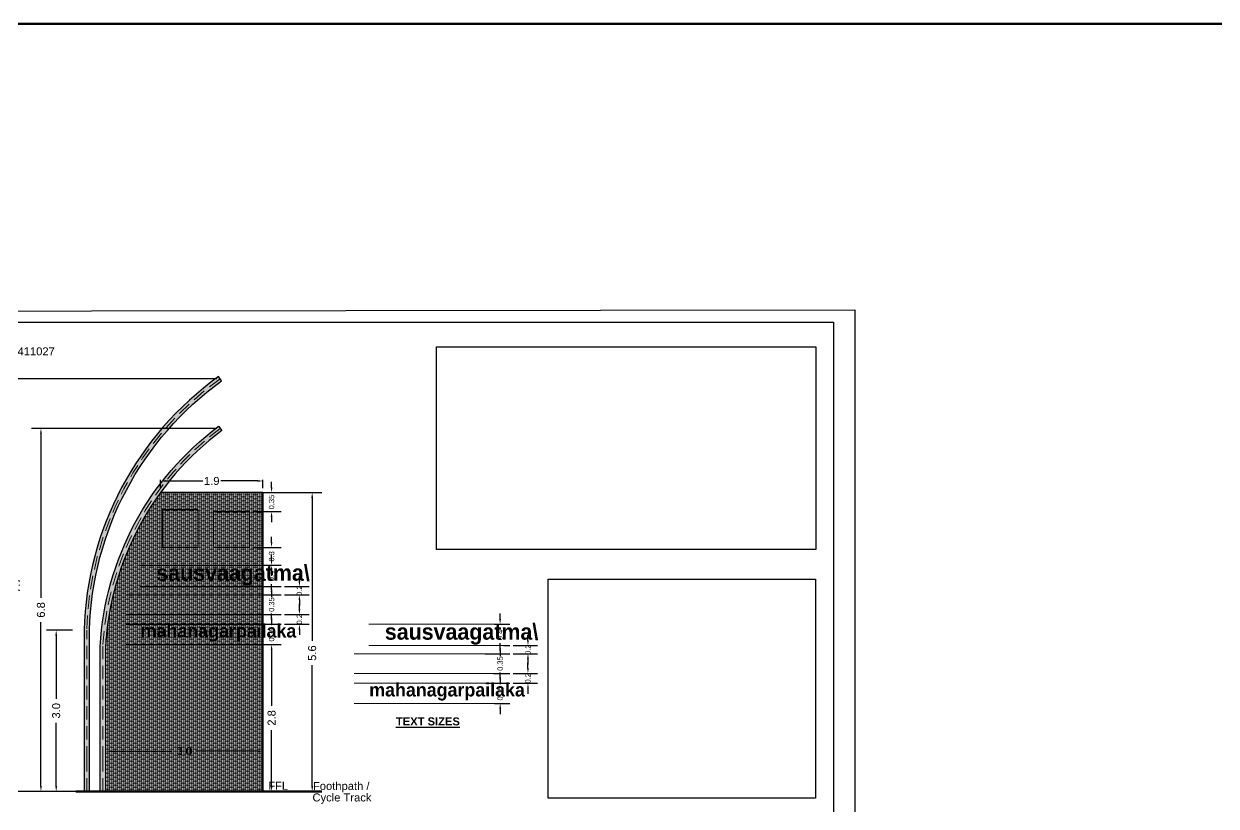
# Model space of a CAD drawing. Header units: metres. Extents: x 6 to 601, y -20 to 118.
# Drawn here: x 158.55 to 180.91, y 58.87 to 73.53 of the extents above; entities that cross this region are included whole.
import ezdxf

# ---------------------------------------------------------------- set-up
doc = ezdxf.new("R2010")
doc.units = ezdxf.units.M
doc.header["$MEASUREMENT"] = 0
doc.set_wipeout_variables(frame=1)
doc.linetypes.add('ACAD_ISO02W100', pattern=[15, 12, -3])
doc.linetypes.add('HIDDEN', pattern=[0.375, 0.25, -0.125])
for name, color, linetype in [('DEFPOINT', 7, 'Continuous'), ('HATCH', 8, 'Continuous'), ('ProfileEdges', 7, 'Continuous')]:
    doc.layers.add(name, color=color, linetype=linetype)
doc.layers.add('grid', color=8, linetype='ACAD_ISO02W100', lineweight=0)
doc.styles.add('AR', font='arial.ttf')
doc.styles.add('PDF Arial', font='arial.ttf')
doc.styles.get("Standard").update_dxf_attribs({"font": 'arial.ttf'})
doc.dimstyles.get("Standard").update_dxf_attribs({"dimtxt": 0.18, "dimasz": 0.18, "dimexe": 0.18, "dimexo": 0.0625, "dimgap": 0.09, "dimtad": 0, "dimdec": 4, "dimzin": 0, "dimdsep": 46, "dimtxsty": 'Standard', "dimcen": 0.09, "dimadec": 0, "dimazin": 0, "dimtfac": 1, "dimtdec": 4, "dimtofl": 0, "dimtmove": 0, "dimatfit": 3, "dimfxl": 1, "dimtolj": 1, "dimtzin": 0, "dimarcsym": 0})
picture_1 = doc.add_image_def('image4.jpg', size_in_pixel=(165, 166))
picture_2 = doc.add_image_def('image5.jpg', size_in_pixel=(186, 198))
picture_3 = doc.add_image_def('image7.jpg', size_in_pixel=(1190, 636))
picture_4 = doc.add_image_def('image8.jpg', size_in_pixel=(776, 636))

# ---------------------------------------------------------------- blocks, each defined once
blk = doc.blocks.new('*D350')
at = {"color": 0, "lineweight": -2, "transparency": 16777216}
for p, q in [((167.4843592354084, 61.82446188898803), (167.4843592354084, 61.92446188898803)), ((167.1985723502637, 61.72446188898802), (167.6643592354084, 61.72446188898802)), ((167.36200357973, 61.35758995598743), (167.6643592354084, 61.35758995598743)), ((167.4843592354084, 61.25758995598743), (167.4843592354084, 61.15758995598743))]:
    blk.add_line(p, q, dxfattribs=at)
at = {"color": 0, "transparency": 16777216}
for points in [[(167.4676925687417, 61.82446188898803), (167.5010259020751, 61.82446188898803), (167.4843592354084, 61.72446188898802)], [(167.4676925687417, 61.25758995598743), (167.5010259020751, 61.25758995598743), (167.4843592354084, 61.35758995598743)]]:
    blk.add_solid(points, dxfattribs=at)
at = {"layer": 'Defpoints', "color": 0, "transparency": 16777216}
for p in [(167.1360723502637, 61.72446188898802), (167.29950357973, 61.35758995598743), (167.4843592354084, 61.35758995598743)]:
    blk.add_point(p, dxfattribs=at)
at = {"color": 0, "transparency": 16777216, "insert": (167.4843592354084, 61.54102592248767), "char_height": 0.1, "width": 0.282478354936984, "attachment_point": 5, "rotation": 90}
blk.add_mtext('\\A1;0.35', dxfattribs=at)
blk = doc.blocks.new('*D351')
at = {"color": 0, "lineweight": -2, "transparency": 16777216}
for p, q in [((168.0055076554231, 61.97915639980803), (168.0055076554231, 62.07915639980803)), ((167.7259940980412, 61.87915639980802), (168.1855076554231, 61.87915639980802)), ((167.7268592354085, 61.72446188898803), (168.1855076554231, 61.72446188898803)), ((168.0055076554231, 61.62446188898803), (168.0055076554231, 61.52446188898803))]:
    blk.add_line(p, q, dxfattribs=at)
at = {"color": 0, "transparency": 16777216}
for points in [[(167.9888409887564, 61.97915639980803), (168.0221743220898, 61.97915639980803), (168.0055076554231, 61.87915639980802)], [(167.9888409887564, 61.62446188898803), (168.0221743220898, 61.62446188898803), (168.0055076554231, 61.72446188898803)]]:
    blk.add_solid(points, dxfattribs=at)
at = {"layer": 'Defpoints', "color": 0, "transparency": 16777216}
for p in [(167.6634940980412, 61.87915639980802), (167.6643592354085, 61.72446188898803), (168.0055076554231, 61.87915639980802)]:
    blk.add_point(p, dxfattribs=at)
at = {"color": 0, "transparency": 16777216, "insert": (168.0055076554231, 61.80180914439797), "char_height": 0.1, "attachment_point": 5, "rotation": 90}
blk.add_mtext('\\A1;0.2', dxfattribs=at)
blk = doc.blocks.new('*D352')
at = {"color": 0, "lineweight": -2, "transparency": 16777216}
for p, q in [((168.0055076554231, 61.45758995598746), (168.0055076554231, 61.55758995598746)), ((167.7268592354085, 61.35758995598746), (168.1855076554231, 61.35758995598746)), ((167.7268592354085, 61.17446188898805), (168.1855076554231, 61.17446188898805)), ((168.0055076554231, 61.07446188898805), (168.0055076554231, 60.97446188898805))]:
    blk.add_line(p, q, dxfattribs=at)
at = {"color": 0, "transparency": 16777216}
for points in [[(167.9888409887564, 61.45758995598746), (168.0221743220898, 61.45758995598746), (168.0055076554231, 61.35758995598746)], [(167.9888409887564, 61.07446188898805), (168.0221743220898, 61.07446188898805), (168.0055076554231, 61.17446188898805)]]:
    blk.add_solid(points, dxfattribs=at)
at = {"layer": 'Defpoints', "color": 0, "transparency": 16777216}
for p in [(167.6643592354085, 61.35758995598746), (167.6643592354085, 61.17446188898805), (168.0055076554231, 61.17446188898805)]:
    blk.add_point(p, dxfattribs=at)
at = {"color": 0, "transparency": 16777216, "insert": (168.0055076554231, 61.26602592248769), "char_height": 0.1, "attachment_point": 5, "rotation": 90}
blk.add_mtext('\\A1;0.2', dxfattribs=at)
blk = doc.blocks.new('*D353')
at = {"color": 0, "lineweight": -2, "transparency": 16777216}
for p, q in [((167.4834940980411, 62.37784540908124), (167.4834940980411, 62.47784540908124)), ((167.3788772843727, 62.27784540908124), (167.6634940980411, 62.27784540908124)), ((167.4834940980411, 61.77915639980801), (167.4834940980411, 61.67915639980801)), ((167.5459940980155, 61.87915639980801), (167.6634940980411, 61.87915639980801))]:
    blk.add_line(p, q, dxfattribs=at)
at = {"color": 0, "transparency": 16777216}
for points in [[(167.4668274313744, 62.37784540908124), (167.5001607647078, 62.37784540908124), (167.4834940980411, 62.27784540908124)], [(167.4668274313744, 61.77915639980801), (167.5001607647078, 61.77915639980801), (167.4834940980411, 61.87915639980801)]]:
    blk.add_solid(points, dxfattribs=at)
at = {"layer": 'Defpoints', "color": 0, "transparency": 16777216}
for p in [(167.3163772843727, 62.27784540908124), (167.4834940980155, 61.87915639980801), (167.4834940980411, 61.87915639980801)]:
    blk.add_point(p, dxfattribs=at)
at = {"color": 0, "transparency": 16777216, "insert": (167.4834940980411, 62.07590549226586), "char_height": 0.1, "width": 0.3673017336221536, "attachment_point": 5, "rotation": 90}
blk.add_mtext('\\A1;0.4', dxfattribs=at)
blk = doc.blocks.new('*D354')
at = {"color": 0, "lineweight": -2, "transparency": 16777216}
for p, q in [((167.4843592354084, 61.27446188898802), (167.4843592354084, 61.37446188898802)), ((167.2151291731663, 61.17446188898802), (167.6643592354084, 61.17446188898802)), ((167.3785604026327, 60.79517347178884), (167.6643592354084, 60.79517347178884)), ((167.4843592354084, 60.69517347178883), (167.4843592354084, 60.59517347178883))]:
    blk.add_line(p, q, dxfattribs=at)
at = {"color": 0, "transparency": 16777216}
for points in [[(167.4676925687417, 61.27446188898802), (167.5010259020751, 61.27446188898802), (167.4843592354084, 61.17446188898802)], [(167.4676925687417, 60.69517347178883), (167.5010259020751, 60.69517347178883), (167.4843592354084, 60.79517347178884)]]:
    blk.add_solid(points, dxfattribs=at)
at = {"layer": 'Defpoints', "color": 0, "transparency": 16777216}
for p in [(167.1526291731663, 61.17446188898802), (167.3160604026327, 60.79517347178884), (167.4843592354084, 60.79517347178884)]:
    blk.add_point(p, dxfattribs=at)
at = {"color": 0, "transparency": 16777216, "insert": (167.4843592354084, 60.98481768038837), "char_height": 0.1, "attachment_point": 5, "rotation": 90}
blk.add_mtext('\\A1;0.35', dxfattribs=at)
blk = doc.blocks.new('*D403')
at = {"color": 0, "lineweight": -2, "transparency": 16777216}
for p, q in [((161.1178692906222, 64.82635194495201), (161.1178692906222, 64.98194086696229)), ((161.2178692906222, 64.9619408669623), (161.9077457259715, 64.9619408669623)), ((162.9368991053863, 64.9619408669623), (162.247022670037, 64.9619408669623)), ((163.0368991053863, 64.82635194495201), (163.0368991053863, 64.98194086696229))]:
    blk.add_line(p, q, dxfattribs=at)
at = {"color": 0, "transparency": 16777216}
for points in [[(161.2178692906222, 64.97860753362896), (161.2178692906222, 64.94527420029563), (161.1178692906222, 64.9619408669623)], [(162.9368991053863, 64.97860753362896), (162.9368991053863, 64.94527420029563), (163.0368991053863, 64.9619408669623)]]:
    blk.add_solid(points, dxfattribs=at)
at = {"layer": 'Defpoints', "color": 0, "transparency": 16777216}
for p in [(161.1178692906222, 64.9619408669623), (161.1178692906222, 64.74635194495201), (163.0368991053863, 64.74635194495201)]:
    blk.add_point(p, dxfattribs=at)
at = {"color": 0, "transparency": 16777216, "insert": (162.0773841980043, 64.9619408669623), "char_height": 0.15, "attachment_point": 5}
blk.add_mtext('\\A1;1.9', dxfattribs=at)
blk = doc.blocks.new('*D357')
at = {"color": 0, "lineweight": -2, "transparency": 16777216}
for p, q in [((159.4694849701253, 62.16635194495029), (158.9810930830953, 62.16635194495029)), ((159.1610930830953, 62.06635194495028), (159.1610930830953, 60.88259000770677)), ((159.1610930830953, 59.24635194495167), (159.1610930830953, 60.43011388219518)), ((159.4694849701253, 59.14635194495167), (158.9810930830953, 59.14635194495167))]:
    blk.add_line(p, q, dxfattribs=at)
at = {"color": 0, "transparency": 16777216}
for points in [[(159.1444264164286, 62.06635194495028), (159.177759749762, 62.06635194495028), (159.1610930830953, 62.16635194495029)], [(159.1444264164286, 59.24635194495167), (159.177759749762, 59.24635194495167), (159.1610930830953, 59.14635194495167)]]:
    blk.add_solid(points, dxfattribs=at)
at = {"layer": 'Defpoints', "color": 0, "transparency": 16777216}
for p in [(159.5319849701253, 62.16635194495029), (159.1610930830953, 59.14635194495167), (159.5319849701253, 59.14635194495167)]:
    blk.add_point(p, dxfattribs=at)
at = {"color": 0, "transparency": 16777216, "insert": (159.1610930830953, 60.65635194495092), "char_height": 0.15, "attachment_point": 5, "rotation": 90}
blk.add_mtext('\\A1;3.0', dxfattribs=at)
blk = doc.blocks.new('*D358')
at = {"color": 0, "lineweight": -2, "transparency": 16777216}
for p, q in [((163.1988376590345, 63.48277552414018), (163.1988376590345, 63.58277552414018)), ((163.0942208453659, 63.38277552414018), (163.3788376590345, 63.38277552414018)), ((163.1988376590345, 62.88408651486695), (163.1988376590345, 62.78408651486695)), ((163.2613376590087, 62.98408651486695), (163.3788376590345, 62.98408651486695))]:
    blk.add_line(p, q, dxfattribs=at)
at = {"color": 0, "transparency": 16777216}
for points in [[(163.1821709923678, 63.48277552414018), (163.2155043257011, 63.48277552414018), (163.1988376590345, 63.38277552414018)], [(163.1821709923678, 62.88408651486695), (163.2155043257011, 62.88408651486695), (163.1988376590345, 62.98408651486695)]]:
    blk.add_solid(points, dxfattribs=at)
at = {"layer": 'Defpoints', "color": 0, "transparency": 16777216}
for p in [(163.0317208453659, 63.38277552414018), (163.1988376590087, 62.98408651486695), (163.1988376590345, 62.98408651486695)]:
    blk.add_point(p, dxfattribs=at)
at = {"color": 0, "transparency": 16777216, "insert": (163.1988376590344, 63.18083560732479), "char_height": 0.1, "attachment_point": 5, "rotation": 90}
blk.add_mtext('\\A1;0.4', dxfattribs=at)
blk = doc.blocks.new('*D363')
at = {"color": 0, "lineweight": -2, "transparency": 16777216}
for p, q in [((162.1714246772489, 65.94635194495277), (158.6952515631492, 65.94635194495275)), ((158.8752515631492, 65.84635194495276), (158.8752515631492, 62.77345972121415)), ((158.8752515631492, 59.24635194495167), (158.8752515631492, 62.31924416869028)), ((162.1714246772489, 59.14635194495167), (158.6952515631492, 59.14635194495167))]:
    blk.add_line(p, q, dxfattribs=at)
at = {"color": 0, "transparency": 16777216}
for points in [[(158.8585848964825, 65.84635194495276), (158.8919182298159, 65.84635194495276), (158.8752515631492, 65.94635194495275)], [(158.8585848964825, 59.24635194495167), (158.8919182298159, 59.24635194495167), (158.8752515631492, 59.14635194495167)]]:
    blk.add_solid(points, dxfattribs=at)
at = {"layer": 'Defpoints', "color": 0, "transparency": 16777216}
for p in [(162.2339246772489, 65.94635194495277), (158.8752515631492, 59.14635194495167), (162.2339246772489, 59.14635194495167)]:
    blk.add_point(p, dxfattribs=at)
at = {"color": 0, "transparency": 16777216, "insert": (158.8752515631492, 62.54635194495216), "char_height": 0.15, "attachment_point": 5, "rotation": 90}
blk.add_mtext('\\A1;6.8', dxfattribs=at)
blk = doc.blocks.new('*D364')
at = {"color": 0, "lineweight": -2, "transparency": 16777216}
for p, q in [((162.171424677247, 66.87684541064482), (158.2245859327285, 66.8768454106448)), ((158.4045859327285, 66.77684541064481), (158.4045859327285, 63.23752978284599)), ((158.4045859327285, 59.24635194495167), (158.4045859327285, 62.78566757275049)), ((162.171424677247, 59.14635194495167), (158.2245859327285, 59.14635194495167))]:
    blk.add_line(p, q, dxfattribs=at)
at = {"color": 0, "transparency": 16777216}
for points in [[(158.3879192660618, 66.77684541064481), (158.4212525993952, 66.77684541064481), (158.4045859327285, 66.8768454106448)], [(158.3879192660619, 59.24635194495167), (158.4212525993952, 59.24635194495167), (158.4045859327285, 59.14635194495167)]]:
    blk.add_solid(points, dxfattribs=at)
at = {"layer": 'Defpoints', "color": 0, "transparency": 16777216}
for p in [(162.233924677247, 66.87684541064482), (158.4045859327285, 59.14635194495167), (162.233924677247, 59.14635194495167)]:
    blk.add_point(p, dxfattribs=at)
at = {"color": 0, "transparency": 16777216, "insert": (158.4045859327285, 63.01159867779818), "char_height": 0.15, "attachment_point": 5, "rotation": 90}
blk.add_mtext('\\A1;7.7', dxfattribs=at)
blk = doc.blocks.new('*D406')
at = {"color": 0, "lineweight": -2, "transparency": 16777216}
for p, q in [((163.0993991053817, 64.74635194495204), (164.1406818423789, 64.74635194495204)), ((163.9606818423789, 64.64635194495204), (163.9606818423789, 61.96400949919313)), ((163.9606818423789, 59.24554140209667), (163.9606818423789, 61.51102177750145)), ((163.0993991053864, 59.14554140209667), (164.1406818423789, 59.14554140209667))]:
    blk.add_line(p, q, dxfattribs=at)
at = {"color": 0, "transparency": 16777216}
for points in [[(163.9440151757122, 64.64635194495204), (163.9773485090456, 64.64635194495204), (163.9606818423789, 64.74635194495204)], [(163.9440151757122, 59.24554140209667), (163.9773485090456, 59.24554140209667), (163.9606818423789, 59.14554140209667)]]:
    blk.add_solid(points, dxfattribs=at)
at = {"layer": 'Defpoints', "color": 0, "transparency": 16777216}
for p in [(163.0368991053817, 64.74635194495204), (163.9606818423789, 64.74635194495204), (163.0368991053864, 59.14554140209667)]:
    blk.add_point(p, dxfattribs=at)
at = {"color": 0, "transparency": 16777216, "insert": (163.9606818423789, 61.73751563834723), "char_height": 0.15, "attachment_point": 5, "rotation": 90}
blk.add_mtext('\\A1;5.6', dxfattribs=at)
blk = doc.blocks.new('*D407')
at = {"color": 0, "lineweight": -2, "transparency": 16777216}
for p, q in [((160.0839246772455, 60.16613962644422), (160.0839246772455, 59.71864640520885)), ((163.0368991053863, 59.80824124983516), (163.0368991053863, 60.07864640520885)), ((160.1839246772455, 59.89864640520885), (161.3341738285601, 59.89864640520885)), ((162.9368991053863, 59.89864640520885), (161.7866499540717, 59.89864640520885))]:
    blk.add_line(p, q, dxfattribs=at)
at = {"color": 0, "transparency": 16777216}
for points in [[(160.1839246772455, 59.91531307187552), (160.1839246772455, 59.88197973854219), (160.0839246772455, 59.89864640520885)], [(162.9368991053863, 59.91531307187552), (162.9368991053863, 59.88197973854219), (163.0368991053863, 59.89864640520885)]]:
    blk.add_solid(points, dxfattribs=at)
at = {"layer": 'Defpoints', "color": 0, "transparency": 16777216}
for p in [(160.0839246772455, 60.22863962644422), (160.0839246772455, 59.89864640520885), (163.0368991053863, 59.74574124983516)]:
    blk.add_point(p, dxfattribs=at)
at = {"color": 0, "transparency": 16777216, "insert": (161.5604118913159, 59.89864640520885), "char_height": 0.15, "attachment_point": 5}
blk.add_mtext('\\A1;3.0', dxfattribs=at)
blk = doc.blocks.new('*D367')
at = {"color": 0, "lineweight": -2, "transparency": 16777216}
for p, q in [((163.7208512164163, 63.08408651486696), (163.7208512164163, 63.18408651486696)), ((163.4413376590343, 62.98408651486696), (163.9008512164163, 62.98408651486696)), ((163.4422027964017, 62.82939200404697), (163.9008512164163, 62.82939200404697)), ((163.7208512164163, 62.72939200404696), (163.7208512164163, 62.62939200404696))]:
    blk.add_line(p, q, dxfattribs=at)
at = {"color": 0, "transparency": 16777216}
for points in [[(163.7041845497496, 63.08408651486696), (163.737517883083, 63.08408651486696), (163.7208512164163, 62.98408651486696)], [(163.7041845497496, 62.72939200404696), (163.737517883083, 62.72939200404696), (163.7208512164163, 62.82939200404697)]]:
    blk.add_solid(points, dxfattribs=at)
at = {"layer": 'Defpoints', "color": 0, "transparency": 16777216}
for p in [(163.3788376590343, 62.98408651486696), (163.3797027964017, 62.82939200404697), (163.7208512164163, 62.98408651486696)]:
    blk.add_point(p, dxfattribs=at)
at = {"color": 0, "transparency": 16777216, "insert": (163.7208512164163, 62.90673925945691), "char_height": 0.1, "attachment_point": 5, "rotation": 90}
blk.add_mtext('\\A1;0.2', dxfattribs=at)
blk = doc.blocks.new('*D368')
at = {"color": 0, "lineweight": -2, "transparency": 16777216}
for p, q in [((163.7208512164163, 62.56252007104639), (163.7208512164163, 62.66252007104639)), ((163.4422027964017, 62.46252007104638), (163.9008512164163, 62.46252007104638)), ((163.4422027964017, 62.27939200404698), (163.9008512164163, 62.27939200404698)), ((163.7208512164163, 62.17939200404697), (163.7208512164163, 62.07939200404697))]:
    blk.add_line(p, q, dxfattribs=at)
at = {"color": 0, "transparency": 16777216}
for points in [[(163.7041845497496, 62.56252007104639), (163.737517883083, 62.56252007104639), (163.7208512164163, 62.46252007104638)], [(163.7041845497496, 62.17939200404697), (163.737517883083, 62.17939200404697), (163.7208512164163, 62.27939200404698)]]:
    blk.add_solid(points, dxfattribs=at)
at = {"layer": 'Defpoints', "color": 0, "transparency": 16777216}
for p in [(163.3797027964017, 62.46252007104638), (163.3797027964017, 62.27939200404698), (163.7208512164163, 62.27939200404698)]:
    blk.add_point(p, dxfattribs=at)
at = {"color": 0, "transparency": 16777216, "insert": (163.7208512164163, 62.37095603754663), "char_height": 0.1, "attachment_point": 5, "rotation": 90}
blk.add_mtext('\\A1;0.2', dxfattribs=at)
blk = doc.blocks.new('*D408')
at = {"color": 0, "lineweight": -2, "transparency": 16777216}
for p, q in [((162.8472256397971, 63.71737324919283), (163.3788376590345, 63.71737324919283)), ((163.1988376590345, 63.81737324919283), (163.1988376590345, 63.91737324919283)), ((162.8472256397971, 63.38277552414018), (163.3788376590345, 63.38277552414018)), ((163.1988376590345, 63.28277552414018), (163.1988376590345, 63.18277552414018))]:
    blk.add_line(p, q, dxfattribs=at)
at = {"color": 0, "transparency": 16777216}
for points in [[(163.1821709923678, 63.81737324919283), (163.2155043257011, 63.81737324919283), (163.1988376590345, 63.71737324919283)], [(163.1821709923678, 63.28277552414018), (163.2155043257011, 63.28277552414018), (163.1988376590345, 63.38277552414018)]]:
    blk.add_solid(points, dxfattribs=at)
at = {"layer": 'Defpoints', "color": 0, "transparency": 16777216}
for p in [(162.7847256397971, 63.71737324919283), (162.7847256397971, 63.38277552414018), (163.1988376590345, 63.38277552414018)]:
    blk.add_point(p, dxfattribs=at)
at = {"color": 0, "transparency": 16777216, "insert": (163.1988376590344, 63.55007438666645), "char_height": 0.1, "attachment_point": 5, "rotation": 90}
blk.add_mtext('\\A1;0.3', dxfattribs=at)
blk = doc.blocks.new('*D409')
at = {"color": 0, "lineweight": -2, "transparency": 16777216}
for p, q in [((163.1988376590346, 64.84635194495203), (163.1988376590346, 64.94635194495204)), ((162.8472256397971, 64.74635194495204), (163.3788376590346, 64.74635194495204)), ((162.8472256397971, 64.38776503822311), (163.3788376590346, 64.38776503822311)), ((163.1988376590346, 64.28776503822311), (163.1988376590346, 64.1877650382231))]:
    blk.add_line(p, q, dxfattribs=at)
at = {"color": 0, "transparency": 16777216}
for points in [[(163.1821709923679, 64.84635194495203), (163.2155043257012, 64.84635194495203), (163.1988376590346, 64.74635194495204)], [(163.1821709923679, 64.28776503822311), (163.2155043257012, 64.28776503822311), (163.1988376590346, 64.38776503822311)]]:
    blk.add_solid(points, dxfattribs=at)
at = {"layer": 'Defpoints', "color": 0, "transparency": 16777216}
for p in [(162.7847256397971, 64.74635194495204), (163.1988376590346, 64.74635194495204), (162.7847256397971, 64.38776503822311)]:
    blk.add_point(p, dxfattribs=at)
at = {"color": 0, "transparency": 16777216, "insert": (163.1988376590346, 64.5670584915875), "char_height": 0.1, "width": 0.2733448841250947, "attachment_point": 5, "rotation": 90}
blk.add_mtext('\\A1;0.35', dxfattribs=at)
blk = doc.blocks.new('*D421')
at = {"color": 0, "lineweight": -2, "transparency": 16777216}
for p, q in [((163.0993991053864, 61.90010358684776), (163.3797027964021, 61.90010358684776)), ((163.1997027964021, 61.80010358684776), (163.1997027964021, 60.75089708837401)), ((163.1997027964021, 59.24573561036411), (163.1997027964021, 60.29494210883785)), ((163.0989255663835, 59.14573561036411), (163.3797027964021, 59.14573561036411))]:
    blk.add_line(p, q, dxfattribs=at)
at = {"color": 0, "transparency": 16777216}
for points in [[(163.1830361297354, 61.80010358684776), (163.2163694630688, 61.80010358684776), (163.1997027964021, 61.90010358684776)], [(163.1830361297354, 59.24573561036411), (163.2163694630688, 59.24573561036411), (163.1997027964021, 59.14573561036411)]]:
    blk.add_solid(points, dxfattribs=at)
at = {"layer": 'Defpoints', "color": 0, "transparency": 16777216}
for p in [(163.0368991053864, 61.90010358684776), (163.0364255663835, 59.14573561036411), (163.1997027964021, 59.14573561036411)]:
    blk.add_point(p, dxfattribs=at)
at = {"color": 0, "transparency": 16777216, "insert": (163.1997027964021, 60.52291959860587), "char_height": 0.15, "attachment_point": 5, "rotation": 90}
blk.add_mtext('\\A1;2.8', dxfattribs=at)
blk = doc.blocks.new('*D432')
at = {"color": 0, "lineweight": -2, "transparency": 16777216}
for p, q in [((162.9139159112569, 62.82939200404695), (163.3797027964016, 62.82939200404695)), ((163.1997027964016, 62.92939200404695), (163.1997027964016, 63.02939200404695)), ((163.0773471407232, 62.46252007104636), (163.3797027964016, 62.46252007104636)), ((163.1997027964016, 62.36252007104635), (163.1997027964016, 62.26252007104635))]:
    blk.add_line(p, q, dxfattribs=at)
at = {"color": 0, "transparency": 16777216}
for points in [[(163.1830361297349, 62.92939200404695), (163.2163694630683, 62.92939200404695), (163.1997027964016, 62.82939200404695)], [(163.1830361297349, 62.36252007104635), (163.2163694630683, 62.36252007104635), (163.1997027964016, 62.46252007104636)]]:
    blk.add_solid(points, dxfattribs=at)
at = {"layer": 'Defpoints', "color": 0, "transparency": 16777216}
for p in [(162.8514159112569, 62.82939200404695), (163.0148471407232, 62.46252007104636), (163.1997027964016, 62.46252007104636)]:
    blk.add_point(p, dxfattribs=at)
at = {"color": 0, "transparency": 16777216, "insert": (163.1997027964016, 62.6459560375466), "char_height": 0.1, "width": 0.282478354936984, "attachment_point": 5, "rotation": 90}
blk.add_mtext('\\A1;0.35', dxfattribs=at)
blk = doc.blocks.new('*D433')
at = {"color": 0, "lineweight": -2, "transparency": 16777216}
for p, q in [((163.1997027964016, 62.37939200404695), (163.1997027964016, 62.47939200404695)), ((162.9304727341595, 62.27939200404695), (163.3797027964016, 62.27939200404695)), ((163.0939039636259, 61.90010358684776), (163.3797027964016, 61.90010358684776)), ((163.1997027964016, 61.80010358684776), (163.1997027964016, 61.70010358684776))]:
    blk.add_line(p, q, dxfattribs=at)
at = {"color": 0, "transparency": 16777216}
for points in [[(163.1830361297349, 62.37939200404695), (163.2163694630683, 62.37939200404695), (163.1997027964016, 62.27939200404695)], [(163.1830361297349, 61.80010358684776), (163.2163694630683, 61.80010358684776), (163.1997027964016, 61.90010358684776)]]:
    blk.add_solid(points, dxfattribs=at)
at = {"layer": 'Defpoints', "color": 0, "transparency": 16777216}
for p in [(162.8679727341595, 62.27939200404695), (163.0314039636259, 61.90010358684776), (163.1997027964016, 61.90010358684776)]:
    blk.add_point(p, dxfattribs=at)
at = {"color": 0, "transparency": 16777216, "insert": (163.1997027964016, 62.0897477954473), "char_height": 0.1, "attachment_point": 5, "rotation": 90}
blk.add_mtext('\\A1;0.35', dxfattribs=at)

msp = doc.modelspace()

# ---------------------------------------------------------------- linework, layer by layer
at = {"color": 251, "true_color": 0x636466}
for p, q in [((160.7393837701901, 63.38277552414016), (163.3797027964016, 63.38277552414015)), ((160.4648632163127, 62.82939200404692), (163.1464721374329, 62.82939200404692)), ((160.4648632163127, 62.82939200404692), (163.1464721374329, 62.82939200404692)), ((160.7393837701901, 62.98408651486692), (163.3797027964016, 62.98408651486692)), ((160.4648632163127, 62.46252007104631), (163.1464721374329, 62.46252007104632)), ((160.4648632163127, 62.27939200404691), (163.1464721374329, 62.27939200404692))]:
    msp.add_line(p, q, dxfattribs=at)
at = {"lineweight": 0}
msp.add_line((165.0240402091969, 62.27784540908122), (167.6643592354084, 62.27784540908122), dxfattribs=at)
at = {"layer": 'grid', "linetype": 'HIDDEN'}
msp.add_arc((165.7306987048731, 62.00234349667877), 5.999016378501974, 125.6541542654977, 178.4333826922208, dxfattribs=at)
at = {"layer": 'HATCH'}
msp.add_line((163.0368991053863, 64.74635194495201), (161.1178692906222, 64.74635194495019), dxfattribs=at)

# ---------------------------------------------------------------- texts
at = {"attachment_point": 1}
for s, insert, char_height, width in [('{\\fArial|b1|i0|c0|p34;LOCATION :} 21, Aundh - Ravet BRTS Rd\\PPhase 2, Siddarth Nagar Society, Aundh, Pune, Pimpri-Chinchwad, Maharashtra 411027', (150.9006183607563, 67.71623271347667), 0.15, 8.333963249051633), ('{\\fShivaji01|b1|i0|c0|p2;mahanagarpailaka}', (160.7454446967699, 62.27939200404692), 0.25, 2.430580704706131)]:
    msp.add_mtext(s, dxfattribs=dict(at, insert=insert, char_height=char_height, width=width))
at = {"insert": (161.037563394765, 63.39311193451651), "char_height": 0.275, "attachment_point": 1}
msp.add_mtext_dynamic_manual_height_columns('{\\fShivaji01|b1|i0|c0|p2;\\H1.09091x;sausvaagatma\\\\\\H0.91667x; }', width=1.588038286379856, gutter_width=1, heights=[0], dxfattribs=at)

# ---------------------------------------------------------------- dimensions: what is measured, and where the dimension line sits
at = {"color": 251, "true_color": 0x636466}
dim = msp.add_linear_dim(base=(161.1178692906222, 64.9619408669623), p1=(163.0368991053863, 64.74635194495201), p2=(161.1178692906222, 64.74635194495201), angle=180, dimstyle='Standard', override={"dimtxt": 0.15, "dimasz": 0.1, "dimexe": 0.02, "dimexo": 0.08, "dimgap": 0.04, "dimdec": 1, "dimtdec": 1}, dxfattribs=at)
dim.commit()
dim.dimension.update_dxf_attribs({"geometry": '*D403', "text_midpoint": (162.0773841980043, 64.9619408669623)})
for base, p1, p2, text, picture, middle in [((163.1988376590346, 64.74635194495204), (162.784725639797, 64.38776503822308), (162.784725639797, 64.74635194495201), '0.35', '*D409', (163.1988376590346, 64.5670584915875)), ((163.1988376590345, 62.98408651486695), (163.0317208453658, 63.38277552414015), (163.1988376590087, 62.98408651486692), '0.4', '*D358', (163.1988376590344, 63.18083560732479)), ((163.1997027964016, 62.46252007104636), (162.8514159112568, 62.82939200404692), (163.0148471407232, 62.46252007104633), '0.35', '*D432', (163.1997027964016, 62.6459560375466))]:
    dim = msp.add_linear_dim(base=base, p1=p1, p2=p2, angle=90, text=text, dimstyle='Standard', override={"dimtxt": 0.1, "dimasz": 0.1, "dimdec": 1, "dimtdec": 1}, dxfattribs=at)
    dim.commit()
    dim.dimension.update_dxf_attribs({"geometry": picture, "text_midpoint": middle, "dimtype": 160})
for base, p1, p2, picture, middle in [((163.1988376590345, 63.38277552414018), (162.784725639797, 63.7173732491928), (162.784725639797, 63.38277552414015), '*D408', (163.1988376590344, 63.55007438666645)), ((163.7208512164163, 62.98408651486696), (163.3797027964016, 62.82939200404694), (163.3788376590343, 62.98408651486693), '*D367', (163.7208512164163, 62.90673925945691)), ((163.7208512164163, 62.27939200404698), (163.3797027964016, 62.46252007104636), (163.3797027964016, 62.27939200404695), '*D368', (163.7208512164163, 62.37095603754663))]:
    dim = msp.add_linear_dim(base=base, p1=p1, p2=p2, angle=90, dimstyle='Standard', override={"dimtxt": 0.1, "dimasz": 0.1, "dimdec": 1, "dimtdec": 1}, dxfattribs=at)
    dim.commit()
    dim.dimension.update_dxf_attribs({"geometry": picture, "text_midpoint": middle, "dimtype": 160})

# ---------------------------------------------------------------- pictures from other files: only their frames are drawn
image = msp.add_image(picture_3, insert=(166.2925082484639, 63.67627214321296), size_in_units=(7.11103099049386, 3.8005174033227695))
image.dxf.flags = 7
image = msp.add_image(picture_2, insert=(161.1531068771969, 63.7173732491928), size_in_units=(0.6663532842770791, 0.709343818746568))
image.dxf.flags = 7
image = msp.add_image(picture_1, insert=(162.11837235552, 63.7173732491928), size_in_units=(0.6663532842770846, 0.6703917890302791))
image.dxf.flags = 7

# ---------------------------------------------------------------- wipeouts: each hides what was drawn before it
at = {"color": 7, "true_color": 0xffffff}
msp.add_wipeout([(135.75898104191674, 61.04336691328692), (165.2783606311245, 61.83045508680823), (165.61413977986402, 58.437016854101785), (165.61413977986402, 53.736769111905645), (173.55317026065867, 53.736769111905645), (173.55317026065867, 58.437016854101785), (210.63883053880113, 24.331238054091877), (128.8519966129769, 14.566200411027985)], dxfattribs=at).dxf.layer = 'DEFPOINT'

# ---------------------------------------------------------------- next in the draw order: hatches: boundary and pattern name
at = {"lineweight": 0, "true_color": 0xc7c8ca, "transparency": 33554559}
h = msp.add_hatch(color=9, dxfattribs=at)
h.dxf.hatch_style = 1
edge = h.paths.add_edge_path()
edge.add_line((159.6837797788894, 59.14633989305644), (159.7837797788898, 59.14633989305644))
edge.add_line((159.7837797788898, 59.14633989305644), (159.7839246772463, 62.16635194495208))
edge.add_arc((165.7307686921478, 62.0022823330135), 5.949106872054982, 125.6543586004039, 178.4196470864467, ccw=False)
edge.add_line((162.26306923868, 66.83621790101094), (162.204780115814, 66.917472920275))
edge.add_arc((165.7306299746717, 62.00240356175485), 6.048927510416237, 125.6539569119703, 178.4468815537093)
edge.add_line((159.6839246772459, 62.16635194495208), (159.6837797788894, 59.14633989305644))
h = msp.add_hatch(color=9, dxfattribs=at)
h.dxf.hatch_style = 1
h.paths.add_polyline_path([(160.0839246772455, 59.74574124983516), (160.0339246772463, 59.74574124983516), (160.0339246772463, 59.14635194495164), (160.0839246772455, 59.14635194495164)])
edge = h.paths.add_edge_path()
edge.add_line((160.0339246772463, 59.74574124983516), (160.0839246772455, 59.74574124983516))
edge.add_line((160.0839246772455, 59.74574124983516), (160.0839246772455, 61.86781884189073))
edge.add_arc((165.524919681174, 61.53841831137931), 5.450956919869703, 126.74530364146429, 176.535513643782, ccw=False)
edge.add_line((162.2638360690387, 65.90628564188953), (162.233924677247, 65.9463519449509))
edge.add_arc((165.5241777744827, 61.53905860820517), 5.499999999999316, 126.7430808946919, 176.5884341390421)
edge.add_line((160.0339246772463, 61.86635194495098), (160.0339246772463, 59.74574124983516))
edge = h.paths.add_edge_path()
edge.add_line((159.983924677247, 59.74574124983515), (160.0339246772463, 59.74574124983515))
edge.add_line((160.0339246772463, 59.74574124983515), (160.0339246772463, 61.86635194495098))
edge.add_arc((165.5241777744827, 61.53905860820522), 5.499999999999312, 126.74308089469241, 176.5884341390425, ccw=False)
edge.add_line((162.233924677247, 65.94635194495092), (162.2040132854534, 65.9864182480123))
edge.add_arc((165.5238129140004, 61.53937349822128), 5.549529401701057, 126.742007191824, 176.6221745519239)
edge.add_line((159.983924677247, 61.86635194495098), (159.983924677247, 59.74574124983515))
h.paths.add_polyline_path([(160.0339246772463, 59.74574124983515), (159.983924677247, 59.74574124983515), (159.983924677247, 59.14635194495164), (160.0339246772463, 59.14635194495164)])
at = {"lineweight": 0, "true_color": 0x636466, "transparency": 33554559}
h = msp.add_hatch(dxfattribs=at)
h.set_pattern_fill('ANSI38', color=251, scale=0.3, angle=45)
h.set_pattern_definition([(90, (-10278.18092482412, -10857.4373751975), (-0.03750000000000001, 0), []), (180, (-10278.18092482412, -10857.4373751975), (-0.07500000000000001, -0.03749999999999999), [0.09375, -0.05624999999999999])])
edge = h.paths.add_edge_path()
edge.add_line((161.1178692906222, 64.74635194495201), (163.0368991053863, 64.74635194495201))
edge.add_line((163.0368991053863, 64.74635194495201), (163.0367492655249, 59.14589836205537))
edge.add_line((163.0367492655249, 59.14589836205537), (160.0837748373841, 59.14589836205537))
edge.add_line((160.0837748373841, 59.14589836205537), (160.0839246772455, 61.86781884189072))
edge.add_arc((165.5249196811752, 61.53841831137782), 5.450956919871069, 143.9487728864646, 176.5355136437673, ccw=False)
h.paths.add_polyline_path([(161.1478413922294, 63.53606475677585), (161.1478413922294, 63.71606475677432)], flags=16)

# ---------------------------------------------------------------- next in the draw order: linework, layer by layer
at = {"color": 251, "true_color": 0x636466}
msp.add_line((160.4648632163127, 61.90010358684773), (163.1464721374329, 61.90010358684773), dxfattribs=at)
at = {"lineweight": 0}
for p, q in [((164.7495196553195, 61.72446188898799), (167.4311285764397, 61.724461888988)), ((165.0240402091969, 61.879156399808), (167.6643592354084, 61.879156399808)), ((164.7495196553195, 61.35758995598739), (167.4311285764397, 61.35758995598739)), ((164.7495196553195, 61.17446188898798), (167.4311285764397, 61.17446188898799)), ((164.7495196553195, 60.7951734717888), (167.4311285764397, 60.79517347178881))]:
    msp.add_line(p, q, dxfattribs=at)
at = {"lineweight": 50}
msp.add_line((159.5319849701253, 59.14635194495164), (164.1406818423789, 59.14554140209667), dxfattribs=at)
at = {"color": 3, "lineweight": 53}
msp.add_lwpolyline([(149.6792501052328, 73.52768210090744), (213.7253439479528, 73.52768210090744), (213.7253439479528, 41.23499186723097), (149.6792501052328, 41.23499186723097)], close=True, dxfattribs=at)
for points in [[(150.271854474689, 68.14001852671267), (174.1312050764298, 68.16726491001597), (174.1312050764298, 51.29251179495856), (150.271854474689, 51.26526541165526)], [(150.671854474689, 67.94001852671266), (173.7330696818208, 67.94001852671266), (173.7330696818208, 51.46526541165525), (150.671854474689, 51.46526541165525)]]:
    msp.add_lwpolyline(points, close=True)
for points in [[(159.7839246772463, 59.74574124983516), (159.7839246772463, 62.16635194495208, -0.2343880985279284), (162.26306923868, 66.83621790101094), (162.204780115814, 66.917472920275, 0.2345153122999729), (159.6839246772459, 62.16635194495208), (159.6839246772459, 59.74574124983516)], [(159.983924677247, 59.74574124983516), (159.983924677247, 61.86635194495098, -0.2211461594283109), (162.2040132854534, 65.98641824801231), (162.2638360690387, 65.90628564188953, 0.2208051707073245), (160.0838360690403, 61.86635194495098)]]:
    msp.add_lwpolyline(points, format="xyb")
for points in [[(160.0839246772455, 61.86635194495098), (160.0839246772455, 59.76574124983516)], [(159.6839246772459, 59.74574124983516), (159.6839246772459, 59.14635194495164), (159.7839246772463, 59.14635194495164), (159.7839246772463, 59.74574124983516)], [(160.0839246772455, 59.74574124983516), (160.0839246772455, 59.14635194495164), (159.983924677247, 59.14635194495164), (159.983924677247, 59.74574124983516)]]:
    msp.add_lwpolyline(points)
at = {"layer": 'grid', "linetype": 'HIDDEN'}
for points in [[(159.733924677247, 59.74574124983516), (159.733924677247, 62.16635194495208)], [(160.0339246772463, 59.74574124983516), (160.0339246772463, 61.86635194495098)], [(159.733924677247, 59.14635194495164), (159.733924677247, 59.74574124983516)], [(160.0339246772463, 59.14635194495164), (160.0339246772463, 59.74574124983516)]]:
    msp.add_lwpolyline(points, dxfattribs=at)
msp.add_arc((165.5241777744839, 61.53905860820665), 5.500000000000004, 126.7430808946866, 176.5884341390323, dxfattribs=at)
at = {"layer": 'ProfileEdges', "color": 32, "true_color": 0xcd6928}
msp.add_lwpolyline([(161.1178692906222, 64.74635194495201), (163.0368991053863, 64.74635194495201), (163.0368991053863, 59.14554140209664)], dxfattribs=at)

# ---------------------------------------------------------------- next in the draw order: texts
at = {"insert": (165.3222198337718, 62.28818181945758), "char_height": 0.275, "attachment_point": 1}
msp.add_mtext_dynamic_manual_height_columns('{\\fShivaji01|b1|i0|c0|p2;\\H1.09091x;sausvaagatma\\\\\\H0.91667x; }', width=1.588038286379856, gutter_width=1, heights=[0], dxfattribs=at)
at = {"insert": (165.0301011357767, 61.17446188898798), "char_height": 0.25, "width": 2.430580704706131, "attachment_point": 1}
msp.add_mtext('{\\fShivaji01|b1|i0|c0|p2;mahanagarpailaka}', dxfattribs=at)
at = {"layer": 'HATCH', "color": 7, "style": 'PDF Arial'}
for s, p in [('FFL', (163.1369065990499, 59.17651628133546)), ('Foothpath / ', (163.9752212820791, 59.17232848738978)), ('Cycle Track', (163.9660850710321, 58.95762752778511))]:
    msp.add_text(s, height=0.15, dxfattribs=at).set_placement(p)
at = {"layer": 'ProfileEdges', "insert": (164.8059557577191, 60.53230357413341), "char_height": 0.15, "width": 2.647553366392174, "attachment_point": 1, "style": 'AR'}
msp.add_mtext('\\pxqc;{\\fArial|b1|i0|c0|p34;\\LTEXT SIZES}', dxfattribs=at)

# ---------------------------------------------------------------- next in the draw order: dimensions: what is measured, and where the dimension line sits
at = {"color": 251, "true_color": 0x636466}
for base, p1, p2, picture, middle in [((158.4045859327285, 59.14635194495167), (162.233924677247, 66.87684541064479), (162.233924677247, 59.14635194495164), '*D364', (158.4045859327285, 63.01159867779818)), ((158.8752515631492, 59.14635194495167), (162.2339246772488, 65.94635194495274), (162.2339246772488, 59.14635194495164), '*D363', (158.8752515631492, 62.54635194495216)), ((159.1610930830953, 59.14635194495167), (159.5319849701253, 62.16635194495026), (159.5319849701253, 59.14635194495164), '*D357', (159.1610930830953, 60.65635194495092)), ((163.1997027964021, 59.14573561036411), (163.0368991053863, 61.90010358684773), (163.0364255663835, 59.14573561036408), '*D421', (163.1997027964021, 60.52291959860587))]:
    dim = msp.add_linear_dim(base=base, p1=p1, p2=p2, angle=90, dimstyle='Standard', override={"dimtxt": 0.15, "dimasz": 0.1, "dimdec": 1, "dimtdec": 1}, dxfattribs=at)
    dim.commit()
    dim.dimension.update_dxf_attribs({"geometry": picture, "text_midpoint": middle})
for base, p1, p2, override, picture, middle in [((163.9606818423789, 64.74635194495204), (163.0368991053863, 59.14554140209664), (163.0368991053816, 64.74635194495201), {"dimtxt": 0.15, "dimasz": 0.1, "dimdec": 1, "dimtdec": 1}, '*D406', (163.9606818423789, 61.73751563834723)), ((168.0055076554231, 61.87915639980802), (167.6643592354084, 61.724461888988), (167.6634940980411, 61.879156399808), {"dimtxt": 0.1, "dimasz": 0.1, "dimdec": 1, "dimtdec": 1}, '*D351', (168.0055076554231, 61.80180914439797)), ((168.0055076554231, 61.17446188898805), (167.6643592354084, 61.35758995598743), (167.6643592354084, 61.17446188898802), {"dimtxt": 0.1, "dimasz": 0.1, "dimdec": 1, "dimtdec": 1}, '*D352', (168.0055076554231, 61.26602592248769))]:
    dim = msp.add_linear_dim(base=base, p1=p1, p2=p2, angle=90, dimstyle='Standard', override=override, dxfattribs=at)
    dim.commit()
    dim.dimension.update_dxf_attribs({"geometry": picture, "text_midpoint": middle, "dimtype": 160})
for base, p1, p2, text, picture, middle in [((163.1997027964016, 61.90010358684776), (162.8679727341595, 62.27939200404692), (163.0314039636258, 61.90010358684773), '0.35', '*D433', (163.1997027964016, 62.0897477954473)), ((167.4834940980411, 61.87915639980801), (167.3163772843726, 62.27784540908121), (167.4834940980155, 61.87915639980798), '0.4', '*D353', (167.4834940980411, 62.07590549226586)), ((167.4843592354084, 61.35758995598743), (167.1360723502636, 61.724461888988), (167.29950357973, 61.3575899559874), '0.35', '*D350', (167.4843592354084, 61.54102592248767)), ((167.4843592354084, 60.79517347178884), (167.1526291731663, 61.17446188898799), (167.3160604026326, 60.79517347178881), '0.35', '*D354', (167.4843592354084, 60.98481768038837))]:
    dim = msp.add_linear_dim(base=base, p1=p1, p2=p2, angle=90, text=text, dimstyle='Standard', override={"dimtxt": 0.1, "dimasz": 0.1, "dimdec": 1, "dimtdec": 1}, dxfattribs=at)
    dim.commit()
    dim.dimension.update_dxf_attribs({"geometry": picture, "text_midpoint": middle, "dimtype": 160})
dim = msp.add_linear_dim(base=(160.0839246772455, 59.89864640520885), p1=(163.0368991053863, 59.74574124983516), p2=(160.0839246772455, 60.22863962644422), dimstyle='Standard', override={"dimtxt": 0.15, "dimasz": 0.1, "dimdec": 1, "dimtdec": 1}, dxfattribs=at)
dim.commit()
dim.dimension.update_dxf_attribs({"geometry": '*D407', "text_midpoint": (161.5604118913159, 59.89864640520885)})

# ---------------------------------------------------------------- next in the draw order: pictures from other files: only their frames are drawn
image = msp.add_image(picture_4, insert=(168.3875480313847, 59.01993921016037), size_in_units=(5.008701370160253, 4.105069679667424))
image.dxf.flags = 7

doc.saveas('drawing.dxf')
